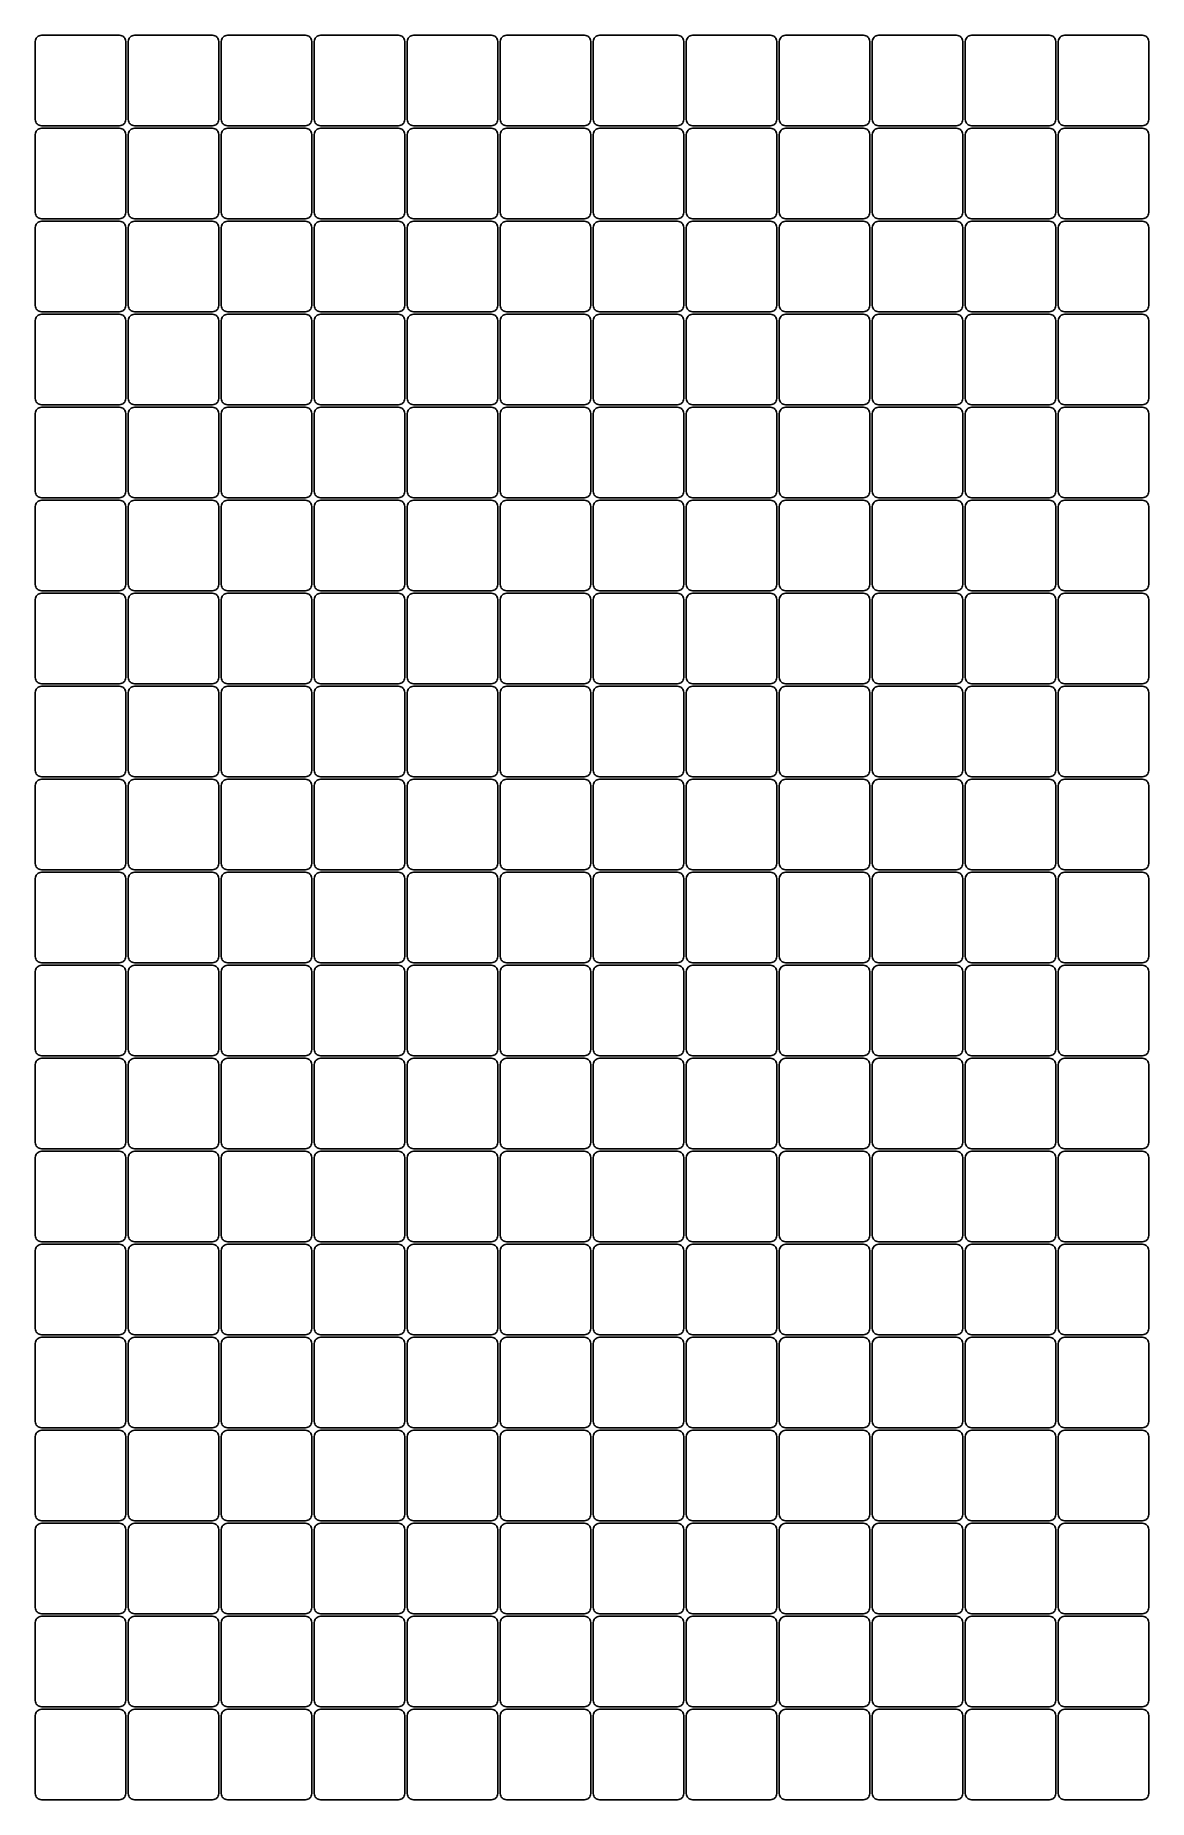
# Model space of a CAD drawing. Header units: inches. Extents: x 1.2 to 22.8, y -35.1 to -0.9.
import ezdxf

# ---------------------------------------------------------------- set-up
doc = ezdxf.new("R2010")
doc.units = ezdxf.units.IN

msp = doc.modelspace()

# ---------------------------------------------------------------- linework, layer by layer
for points in [[(2.859, -2.677, 0.414214), (2.977, -2.559), (2.977, -1.045, 0.414214), (2.859, -0.927), (1.345, -0.927, 0.414214), (1.227, -1.045), (1.227, -2.559, 0.414214), (1.345, -2.677)], [(4.659, -2.677, 0.414214), (4.777, -2.559), (4.777, -1.045, 0.414214), (4.659, -0.927), (3.145, -0.927, 0.414214), (3.027, -1.045), (3.027, -2.559, 0.414214), (3.145, -2.677)], [(6.459, -2.677, 0.414214), (6.577, -2.559), (6.577, -1.045, 0.414214), (6.459, -0.927), (4.945, -0.927, 0.414214), (4.827, -1.045), (4.827, -2.559, 0.414214), (4.945, -2.677)], [(8.259, -2.677, 0.414214), (8.377, -2.559), (8.377, -1.045, 0.414214), (8.259, -0.927), (6.745, -0.927, 0.414214), (6.627, -1.045), (6.627, -2.559, 0.414214), (6.745, -2.677)], [(10.059, -2.677, 0.414214), (10.177, -2.559), (10.177, -1.045, 0.414214), (10.059, -0.927), (8.545, -0.927, 0.414214), (8.427, -1.045), (8.427, -2.559, 0.414214), (8.545, -2.677)], [(11.859, -2.677, 0.414214), (11.977, -2.559), (11.977, -1.045, 0.414214), (11.859, -0.927), (10.345, -0.927, 0.414214), (10.227, -1.045), (10.227, -2.559, 0.414214), (10.345, -2.677)], [(13.659, -2.677, 0.414214), (13.777, -2.559), (13.777, -1.045, 0.414214), (13.659, -0.927), (12.145, -0.927, 0.414214), (12.027, -1.045), (12.027, -2.559, 0.414214), (12.145, -2.677)], [(15.459, -2.677, 0.414214), (15.577, -2.559), (15.577, -1.045, 0.414214), (15.459, -0.927), (13.945, -0.927, 0.414214), (13.827, -1.045), (13.827, -2.559, 0.414214), (13.945, -2.677)], [(17.259, -2.677, 0.414214), (17.377, -2.559), (17.377, -1.045, 0.414214), (17.259, -0.927), (15.745, -0.927, 0.414214), (15.627, -1.045), (15.627, -2.559, 0.414214), (15.745, -2.677)], [(19.059, -2.677, 0.414214), (19.177, -2.559), (19.177, -1.045, 0.414214), (19.059, -0.927), (17.545, -0.927, 0.414214), (17.427, -1.045), (17.427, -2.559, 0.414214), (17.545, -2.677)], [(20.859, -2.677, 0.414214), (20.977, -2.559), (20.977, -1.045, 0.414214), (20.859, -0.927), (19.345, -0.927, 0.414214), (19.227, -1.045), (19.227, -2.559, 0.414214), (19.345, -2.677)], [(22.659, -2.677, 0.414214), (22.777, -2.559), (22.777, -1.045, 0.414214), (22.659, -0.927), (21.145, -0.927, 0.414214), (21.027, -1.045), (21.027, -2.559, 0.414214), (21.145, -2.677)], [(2.859, -4.477, 0.414214), (2.977, -4.359), (2.977, -2.845, 0.414214), (2.859, -2.727), (1.345, -2.727, 0.414214), (1.227, -2.845), (1.227, -4.359, 0.414214), (1.345, -4.477)], [(4.659, -4.477, 0.414214), (4.777, -4.359), (4.777, -2.845, 0.414214), (4.659, -2.727), (3.145, -2.727, 0.414214), (3.027, -2.845), (3.027, -4.359, 0.414214), (3.145, -4.477)], [(6.459, -4.477, 0.414214), (6.577, -4.359), (6.577, -2.845, 0.414214), (6.459, -2.727), (4.945, -2.727, 0.414214), (4.827, -2.845), (4.827, -4.359, 0.414214), (4.945, -4.477)], [(8.259, -4.477, 0.414214), (8.377, -4.359), (8.377, -2.845, 0.414214), (8.259, -2.727), (6.745, -2.727, 0.414214), (6.627, -2.845), (6.627, -4.359, 0.414214), (6.745, -4.477)], [(10.059, -4.477, 0.414214), (10.177, -4.359), (10.177, -2.845, 0.414214), (10.059, -2.727), (8.545, -2.727, 0.414214), (8.427, -2.845), (8.427, -4.359, 0.414214), (8.545, -4.477)], [(11.859, -4.477, 0.414214), (11.977, -4.359), (11.977, -2.845, 0.414214), (11.859, -2.727), (10.345, -2.727, 0.414214), (10.227, -2.845), (10.227, -4.359, 0.414214), (10.345, -4.477)], [(13.659, -4.477, 0.414214), (13.777, -4.359), (13.777, -2.845, 0.414214), (13.659, -2.727), (12.145, -2.727, 0.414214), (12.027, -2.845), (12.027, -4.359, 0.414214), (12.145, -4.477)], [(15.459, -4.477, 0.414214), (15.577, -4.359), (15.577, -2.845, 0.414214), (15.459, -2.727), (13.945, -2.727, 0.414214), (13.827, -2.845), (13.827, -4.359, 0.414214), (13.945, -4.477)], [(17.259, -4.477, 0.414214), (17.377, -4.359), (17.377, -2.845, 0.414214), (17.259, -2.727), (15.745, -2.727, 0.414214), (15.627, -2.845), (15.627, -4.359, 0.414214), (15.745, -4.477)], [(19.059, -4.477, 0.414214), (19.177, -4.359), (19.177, -2.845, 0.414214), (19.059, -2.727), (17.545, -2.727, 0.414214), (17.427, -2.845), (17.427, -4.359, 0.414214), (17.545, -4.477)], [(20.859, -4.477, 0.414214), (20.977, -4.359), (20.977, -2.845, 0.414214), (20.859, -2.727), (19.345, -2.727, 0.414214), (19.227, -2.845), (19.227, -4.359, 0.414214), (19.345, -4.477)], [(22.659, -4.477, 0.414214), (22.777, -4.359), (22.777, -2.845, 0.414214), (22.659, -2.727), (21.145, -2.727, 0.414214), (21.027, -2.845), (21.027, -4.359, 0.414214), (21.145, -4.477)], [(2.859, -6.277, 0.414214), (2.977, -6.159), (2.977, -4.645, 0.414214), (2.859, -4.527), (1.345, -4.527, 0.414214), (1.227, -4.645), (1.227, -6.159, 0.414214), (1.345, -6.277)], [(4.659, -6.277, 0.414214), (4.777, -6.159), (4.777, -4.645, 0.414214), (4.659, -4.527), (3.145, -4.527, 0.414214), (3.027, -4.645), (3.027, -6.159, 0.414214), (3.145, -6.277)], [(6.459, -6.277, 0.414214), (6.577, -6.159), (6.577, -4.645, 0.414214), (6.459, -4.527), (4.945, -4.527, 0.414214), (4.827, -4.645), (4.827, -6.159, 0.414214), (4.945, -6.277)], [(8.259, -6.277, 0.414214), (8.377, -6.159), (8.377, -4.645, 0.414214), (8.259, -4.527), (6.745, -4.527, 0.414214), (6.627, -4.645), (6.627, -6.159, 0.414214), (6.745, -6.277)], [(10.059, -6.277, 0.414214), (10.177, -6.159), (10.177, -4.645, 0.414214), (10.059, -4.527), (8.545, -4.527, 0.414214), (8.427, -4.645), (8.427, -6.159, 0.414214), (8.545, -6.277)], [(11.859, -6.277, 0.414214), (11.977, -6.159), (11.977, -4.645, 0.414214), (11.859, -4.527), (10.345, -4.527, 0.414214), (10.227, -4.645), (10.227, -6.159, 0.414214), (10.345, -6.277)], [(13.659, -6.277, 0.414214), (13.777, -6.159), (13.777, -4.645, 0.414214), (13.659, -4.527), (12.145, -4.527, 0.414214), (12.027, -4.645), (12.027, -6.159, 0.414214), (12.145, -6.277)], [(15.459, -6.277, 0.414214), (15.577, -6.159), (15.577, -4.645, 0.414214), (15.459, -4.527), (13.945, -4.527, 0.414214), (13.827, -4.645), (13.827, -6.159, 0.414214), (13.945, -6.277)], [(17.259, -6.277, 0.414214), (17.377, -6.159), (17.377, -4.645, 0.414214), (17.259, -4.527), (15.745, -4.527, 0.414214), (15.627, -4.645), (15.627, -6.159, 0.414214), (15.745, -6.277)], [(19.059, -6.277, 0.414214), (19.177, -6.159), (19.177, -4.645, 0.414214), (19.059, -4.527), (17.545, -4.527, 0.414214), (17.427, -4.645), (17.427, -6.159, 0.414214), (17.545, -6.277)], [(20.859, -6.277, 0.414214), (20.977, -6.159), (20.977, -4.645, 0.414214), (20.859, -4.527), (19.345, -4.527, 0.414214), (19.227, -4.645), (19.227, -6.159, 0.414214), (19.345, -6.277)], [(22.659, -6.277, 0.414214), (22.777, -6.159), (22.777, -4.645, 0.414214), (22.659, -4.527), (21.145, -4.527, 0.414214), (21.027, -4.645), (21.027, -6.159, 0.414214), (21.145, -6.277)], [(2.859, -8.077, 0.414214), (2.977, -7.959), (2.977, -6.445, 0.414214), (2.859, -6.327), (1.345, -6.327, 0.414214), (1.227, -6.445), (1.227, -7.959, 0.414214), (1.345, -8.077)], [(4.659, -8.077, 0.414214), (4.777, -7.959), (4.777, -6.445, 0.414214), (4.659, -6.327), (3.145, -6.327, 0.414214), (3.027, -6.445), (3.027, -7.959, 0.414214), (3.145, -8.077)], [(6.459, -8.077, 0.414214), (6.577, -7.959), (6.577, -6.445, 0.414214), (6.459, -6.327), (4.945, -6.327, 0.414214), (4.827, -6.445), (4.827, -7.959, 0.414214), (4.945, -8.077)], [(8.259, -8.077, 0.414214), (8.377, -7.959), (8.377, -6.445, 0.414214), (8.259, -6.327), (6.745, -6.327, 0.414214), (6.627, -6.445), (6.627, -7.959, 0.414214), (6.745, -8.077)], [(10.059, -8.077, 0.414214), (10.177, -7.959), (10.177, -6.445, 0.414214), (10.059, -6.327), (8.545, -6.327, 0.414214), (8.427, -6.445), (8.427, -7.959, 0.414214), (8.545, -8.077)], [(11.859, -8.077, 0.414214), (11.977, -7.959), (11.977, -6.445, 0.414214), (11.859, -6.327), (10.345, -6.327, 0.414214), (10.227, -6.445), (10.227, -7.959, 0.414214), (10.345, -8.077)], [(13.659, -8.077, 0.414214), (13.777, -7.959), (13.777, -6.445, 0.414214), (13.659, -6.327), (12.145, -6.327, 0.414214), (12.027, -6.445), (12.027, -7.959, 0.414214), (12.145, -8.077)], [(15.459, -8.077, 0.414214), (15.577, -7.959), (15.577, -6.445, 0.414214), (15.459, -6.327), (13.945, -6.327, 0.414214), (13.827, -6.445), (13.827, -7.959, 0.414214), (13.945, -8.077)], [(17.259, -8.077, 0.414214), (17.377, -7.959), (17.377, -6.445, 0.414214), (17.259, -6.327), (15.745, -6.327, 0.414214), (15.627, -6.445), (15.627, -7.959, 0.414214), (15.745, -8.077)], [(19.059, -8.077, 0.414214), (19.177, -7.959), (19.177, -6.445, 0.414214), (19.059, -6.327), (17.545, -6.327, 0.414214), (17.427, -6.445), (17.427, -7.959, 0.414214), (17.545, -8.077)], [(20.859, -8.077, 0.414214), (20.977, -7.959), (20.977, -6.445, 0.414214), (20.859, -6.327), (19.345, -6.327, 0.414214), (19.227, -6.445), (19.227, -7.959, 0.414214), (19.345, -8.077)], [(22.659, -8.077, 0.414214), (22.777, -7.959), (22.777, -6.445, 0.414214), (22.659, -6.327), (21.145, -6.327, 0.414214), (21.027, -6.445), (21.027, -7.959, 0.414214), (21.145, -8.077)], [(2.859, -9.877, 0.414214), (2.977, -9.759), (2.977, -8.245, 0.414214), (2.859, -8.127), (1.345, -8.127, 0.414214), (1.227, -8.245), (1.227, -9.759, 0.414214), (1.345, -9.877)], [(4.659, -9.877, 0.414214), (4.777, -9.759), (4.777, -8.245, 0.414214), (4.659, -8.127), (3.145, -8.127, 0.414214), (3.027, -8.245), (3.027, -9.759, 0.414214), (3.145, -9.877)], [(6.459, -9.877, 0.414214), (6.577, -9.759), (6.577, -8.245, 0.414214), (6.459, -8.127), (4.945, -8.127, 0.414214), (4.827, -8.245), (4.827, -9.759, 0.414214), (4.945, -9.877)], [(8.259, -9.877, 0.414214), (8.377, -9.759), (8.377, -8.245, 0.414214), (8.259, -8.127), (6.745, -8.127, 0.414214), (6.627, -8.245), (6.627, -9.759, 0.414214), (6.745, -9.877)], [(10.059, -9.877, 0.414214), (10.177, -9.759), (10.177, -8.245, 0.414214), (10.059, -8.127), (8.545, -8.127, 0.414214), (8.427, -8.245), (8.427, -9.759, 0.414214), (8.545, -9.877)], [(11.859, -9.877, 0.414214), (11.977, -9.759), (11.977, -8.245, 0.414214), (11.859, -8.127), (10.345, -8.127, 0.414214), (10.227, -8.245), (10.227, -9.759, 0.414214), (10.345, -9.877)], [(13.659, -9.877, 0.414214), (13.777, -9.759), (13.777, -8.245, 0.414214), (13.659, -8.127), (12.145, -8.127, 0.414214), (12.027, -8.245), (12.027, -9.759, 0.414214), (12.145, -9.877)], [(15.459, -9.877, 0.414214), (15.577, -9.759), (15.577, -8.245, 0.414214), (15.459, -8.127), (13.945, -8.127, 0.414214), (13.827, -8.245), (13.827, -9.759, 0.414214), (13.945, -9.877)], [(17.259, -9.877, 0.414214), (17.377, -9.759), (17.377, -8.245, 0.414214), (17.259, -8.127), (15.745, -8.127, 0.414214), (15.627, -8.245), (15.627, -9.759, 0.414214), (15.745, -9.877)], [(19.059, -9.877, 0.414214), (19.177, -9.759), (19.177, -8.245, 0.414214), (19.059, -8.127), (17.545, -8.127, 0.414214), (17.427, -8.245), (17.427, -9.759, 0.414214), (17.545, -9.877)], [(20.859, -9.877, 0.414214), (20.977, -9.759), (20.977, -8.245, 0.414214), (20.859, -8.127), (19.345, -8.127, 0.414214), (19.227, -8.245), (19.227, -9.759, 0.414214), (19.345, -9.877)], [(22.659, -9.877, 0.414214), (22.777, -9.759), (22.777, -8.245, 0.414214), (22.659, -8.127), (21.145, -8.127, 0.414214), (21.027, -8.245), (21.027, -9.759, 0.414214), (21.145, -9.877)], [(2.859, -11.677, 0.414214), (2.977, -11.559), (2.977, -10.045, 0.414214), (2.859, -9.927), (1.345, -9.927, 0.414214), (1.227, -10.045), (1.227, -11.559, 0.414214), (1.345, -11.677)], [(4.659, -11.677, 0.414214), (4.777, -11.559), (4.777, -10.045, 0.414214), (4.659, -9.927), (3.145, -9.927, 0.414214), (3.027, -10.045), (3.027, -11.559, 0.414214), (3.145, -11.677)], [(6.459, -11.677, 0.414214), (6.577, -11.559), (6.577, -10.045, 0.414214), (6.459, -9.927), (4.945, -9.927, 0.414214), (4.827, -10.045), (4.827, -11.559, 0.414214), (4.945, -11.677)], [(8.259, -11.677, 0.414214), (8.377, -11.559), (8.377, -10.045, 0.414214), (8.259, -9.927), (6.745, -9.927, 0.414214), (6.627, -10.045), (6.627, -11.559, 0.414214), (6.745, -11.677)], [(10.059, -11.677, 0.414214), (10.177, -11.559), (10.177, -10.045, 0.414214), (10.059, -9.927), (8.545, -9.927, 0.414214), (8.427, -10.045), (8.427, -11.559, 0.414214), (8.545, -11.677)], [(11.859, -11.677, 0.414214), (11.977, -11.559), (11.977, -10.045, 0.414214), (11.859, -9.927), (10.345, -9.927, 0.414214), (10.227, -10.045), (10.227, -11.559, 0.414214), (10.345, -11.677)], [(13.659, -11.677, 0.414214), (13.777, -11.559), (13.777, -10.045, 0.414214), (13.659, -9.927), (12.145, -9.927, 0.414214), (12.027, -10.045), (12.027, -11.559, 0.414214), (12.145, -11.677)], [(15.459, -11.677, 0.414214), (15.577, -11.559), (15.577, -10.045, 0.414214), (15.459, -9.927), (13.945, -9.927, 0.414214), (13.827, -10.045), (13.827, -11.559, 0.414214), (13.945, -11.677)], [(17.259, -11.677, 0.414214), (17.377, -11.559), (17.377, -10.045, 0.414214), (17.259, -9.927), (15.745, -9.927, 0.414214), (15.627, -10.045), (15.627, -11.559, 0.414214), (15.745, -11.677)], [(19.059, -11.677, 0.414214), (19.177, -11.559), (19.177, -10.045, 0.414214), (19.059, -9.927), (17.545, -9.927, 0.414214), (17.427, -10.045), (17.427, -11.559, 0.414214), (17.545, -11.677)], [(20.859, -11.677, 0.414214), (20.977, -11.559), (20.977, -10.045, 0.414214), (20.859, -9.927), (19.345, -9.927, 0.414214), (19.227, -10.045), (19.227, -11.559, 0.414214), (19.345, -11.677)], [(22.659, -11.677, 0.414214), (22.777, -11.559), (22.777, -10.045, 0.414214), (22.659, -9.927), (21.145, -9.927, 0.414214), (21.027, -10.045), (21.027, -11.559, 0.414214), (21.145, -11.677)], [(2.859, -13.477, 0.414214), (2.977, -13.359), (2.977, -11.845, 0.414214), (2.859, -11.727), (1.345, -11.727, 0.414214), (1.227, -11.845), (1.227, -13.359, 0.414214), (1.345, -13.477)], [(4.659, -13.477, 0.414214), (4.777, -13.359), (4.777, -11.845, 0.414214), (4.659, -11.727), (3.145, -11.727, 0.414214), (3.027, -11.845), (3.027, -13.359, 0.414214), (3.145, -13.477)], [(6.459, -13.477, 0.414214), (6.577, -13.359), (6.577, -11.845, 0.414214), (6.459, -11.727), (4.945, -11.727, 0.414214), (4.827, -11.845), (4.827, -13.359, 0.414214), (4.945, -13.477)], [(8.259, -13.477, 0.414214), (8.377, -13.359), (8.377, -11.845, 0.414214), (8.259, -11.727), (6.745, -11.727, 0.414214), (6.627, -11.845), (6.627, -13.359, 0.414214), (6.745, -13.477)], [(10.059, -13.477, 0.414214), (10.177, -13.359), (10.177, -11.845, 0.414214), (10.059, -11.727), (8.545, -11.727, 0.414214), (8.427, -11.845), (8.427, -13.359, 0.414214), (8.545, -13.477)], [(11.859, -13.477, 0.414214), (11.977, -13.359), (11.977, -11.845, 0.414214), (11.859, -11.727), (10.345, -11.727, 0.414214), (10.227, -11.845), (10.227, -13.359, 0.414214), (10.345, -13.477)], [(13.659, -13.477, 0.414214), (13.777, -13.359), (13.777, -11.845, 0.414214), (13.659, -11.727), (12.145, -11.727, 0.414214), (12.027, -11.845), (12.027, -13.359, 0.414214), (12.145, -13.477)], [(15.459, -13.477, 0.414214), (15.577, -13.359), (15.577, -11.845, 0.414214), (15.459, -11.727), (13.945, -11.727, 0.414214), (13.827, -11.845), (13.827, -13.359, 0.414214), (13.945, -13.477)], [(17.259, -13.477, 0.414214), (17.377, -13.359), (17.377, -11.845, 0.414214), (17.259, -11.727), (15.745, -11.727, 0.414214), (15.627, -11.845), (15.627, -13.359, 0.414214), (15.745, -13.477)], [(19.059, -13.477, 0.414214), (19.177, -13.359), (19.177, -11.845, 0.414214), (19.059, -11.727), (17.545, -11.727, 0.414214), (17.427, -11.845), (17.427, -13.359, 0.414214), (17.545, -13.477)], [(20.859, -13.477, 0.414214), (20.977, -13.359), (20.977, -11.845, 0.414214), (20.859, -11.727), (19.345, -11.727, 0.414214), (19.227, -11.845), (19.227, -13.359, 0.414214), (19.345, -13.477)], [(22.659, -13.477, 0.414214), (22.777, -13.359), (22.777, -11.845, 0.414214), (22.659, -11.727), (21.145, -11.727, 0.414214), (21.027, -11.845), (21.027, -13.359, 0.414214), (21.145, -13.477)], [(2.859, -15.277, 0.414214), (2.977, -15.159), (2.977, -13.645, 0.414214), (2.859, -13.527), (1.345, -13.527, 0.414214), (1.227, -13.645), (1.227, -15.159, 0.414214), (1.345, -15.277)], [(4.659, -15.277, 0.414214), (4.777, -15.159), (4.777, -13.645, 0.414214), (4.659, -13.527), (3.145, -13.527, 0.414214), (3.027, -13.645), (3.027, -15.159, 0.414214), (3.145, -15.277)], [(6.459, -15.277, 0.414214), (6.577, -15.159), (6.577, -13.645, 0.414214), (6.459, -13.527), (4.945, -13.527, 0.414214), (4.827, -13.645), (4.827, -15.159, 0.414214), (4.945, -15.277)], [(8.259, -15.277, 0.414214), (8.377, -15.159), (8.377, -13.645, 0.414214), (8.259, -13.527), (6.745, -13.527, 0.414214), (6.627, -13.645), (6.627, -15.159, 0.414214), (6.745, -15.277)], [(10.059, -15.277, 0.414214), (10.177, -15.159), (10.177, -13.645, 0.414214), (10.059, -13.527), (8.545, -13.527, 0.414214), (8.427, -13.645), (8.427, -15.159, 0.414214), (8.545, -15.277)], [(11.859, -15.277, 0.414214), (11.977, -15.159), (11.977, -13.645, 0.414214), (11.859, -13.527), (10.345, -13.527, 0.414214), (10.227, -13.645), (10.227, -15.159, 0.414214), (10.345, -15.277)], [(13.659, -15.277, 0.414214), (13.777, -15.159), (13.777, -13.645, 0.414214), (13.659, -13.527), (12.145, -13.527, 0.414214), (12.027, -13.645), (12.027, -15.159, 0.414214), (12.145, -15.277)], [(15.459, -15.277, 0.414214), (15.577, -15.159), (15.577, -13.645, 0.414214), (15.459, -13.527), (13.945, -13.527, 0.414214), (13.827, -13.645), (13.827, -15.159, 0.414214), (13.945, -15.277)], [(17.259, -15.277, 0.414214), (17.377, -15.159), (17.377, -13.645, 0.414214), (17.259, -13.527), (15.745, -13.527, 0.414214), (15.627, -13.645), (15.627, -15.159, 0.414214), (15.745, -15.277)], [(19.059, -15.277, 0.414214), (19.177, -15.159), (19.177, -13.645, 0.414214), (19.059, -13.527), (17.545, -13.527, 0.414214), (17.427, -13.645), (17.427, -15.159, 0.414214), (17.545, -15.277)], [(20.859, -15.277, 0.414214), (20.977, -15.159), (20.977, -13.645, 0.414214), (20.859, -13.527), (19.345, -13.527, 0.414214), (19.227, -13.645), (19.227, -15.159, 0.414214), (19.345, -15.277)], [(22.659, -15.277, 0.414214), (22.777, -15.159), (22.777, -13.645, 0.414214), (22.659, -13.527), (21.145, -13.527, 0.414214), (21.027, -13.645), (21.027, -15.159, 0.414214), (21.145, -15.277)], [(2.859, -17.077, 0.414214), (2.977, -16.959), (2.977, -15.445, 0.414214), (2.859, -15.327), (1.345, -15.327, 0.414214), (1.227, -15.445), (1.227, -16.959, 0.414214), (1.345, -17.077)], [(4.659, -17.077, 0.414214), (4.777, -16.959), (4.777, -15.445, 0.414214), (4.659, -15.327), (3.145, -15.327, 0.414214), (3.027, -15.445), (3.027, -16.959, 0.414214), (3.145, -17.077)], [(6.459, -17.077, 0.414214), (6.577, -16.959), (6.577, -15.445, 0.414214), (6.459, -15.327), (4.945, -15.327, 0.414214), (4.827, -15.445), (4.827, -16.959, 0.414214), (4.945, -17.077)], [(8.259, -17.077, 0.414214), (8.377, -16.959), (8.377, -15.445, 0.414214), (8.259, -15.327), (6.745, -15.327, 0.414214), (6.627, -15.445), (6.627, -16.959, 0.414214), (6.745, -17.077)], [(10.059, -17.077, 0.414214), (10.177, -16.959), (10.177, -15.445, 0.414214), (10.059, -15.327), (8.545, -15.327, 0.414214), (8.427, -15.445), (8.427, -16.959, 0.414214), (8.545, -17.077)], [(11.859, -17.077, 0.414214), (11.977, -16.959), (11.977, -15.445, 0.414214), (11.859, -15.327), (10.345, -15.327, 0.414214), (10.227, -15.445), (10.227, -16.959, 0.414214), (10.345, -17.077)], [(13.659, -17.077, 0.414214), (13.777, -16.959), (13.777, -15.445, 0.414214), (13.659, -15.327), (12.145, -15.327, 0.414214), (12.027, -15.445), (12.027, -16.959, 0.414214), (12.145, -17.077)], [(15.459, -17.077, 0.414214), (15.577, -16.959), (15.577, -15.445, 0.414214), (15.459, -15.327), (13.945, -15.327, 0.414214), (13.827, -15.445), (13.827, -16.959, 0.414214), (13.945, -17.077)], [(17.259, -17.077, 0.414214), (17.377, -16.959), (17.377, -15.445, 0.414214), (17.259, -15.327), (15.745, -15.327, 0.414214), (15.627, -15.445), (15.627, -16.959, 0.414214), (15.745, -17.077)], [(19.059, -17.077, 0.414214), (19.177, -16.959), (19.177, -15.445, 0.414214), (19.059, -15.327), (17.545, -15.327, 0.414214), (17.427, -15.445), (17.427, -16.959, 0.414214), (17.545, -17.077)], [(20.859, -17.077, 0.414214), (20.977, -16.959), (20.977, -15.445, 0.414214), (20.859, -15.327), (19.345, -15.327, 0.414214), (19.227, -15.445), (19.227, -16.959, 0.414214), (19.345, -17.077)], [(22.659, -17.077, 0.414214), (22.777, -16.959), (22.777, -15.445, 0.414214), (22.659, -15.327), (21.145, -15.327, 0.414214), (21.027, -15.445), (21.027, -16.959, 0.414214), (21.145, -17.077)], [(2.859, -18.877, 0.414214), (2.977, -18.759), (2.977, -17.245, 0.414214), (2.859, -17.127), (1.345, -17.127, 0.414214), (1.227, -17.245), (1.227, -18.759, 0.414214), (1.345, -18.877)], [(4.659, -18.877, 0.414214), (4.777, -18.759), (4.777, -17.245, 0.414214), (4.659, -17.127), (3.145, -17.127, 0.414214), (3.027, -17.245), (3.027, -18.759, 0.414214), (3.145, -18.877)], [(6.459, -18.877, 0.414214), (6.577, -18.759), (6.577, -17.245, 0.414214), (6.459, -17.127), (4.945, -17.127, 0.414214), (4.827, -17.245), (4.827, -18.759, 0.414214), (4.945, -18.877)], [(8.259, -18.877, 0.414214), (8.377, -18.759), (8.377, -17.245, 0.414214), (8.259, -17.127), (6.745, -17.127, 0.414214), (6.627, -17.245), (6.627, -18.759, 0.414214), (6.745, -18.877)], [(10.059, -18.877, 0.414214), (10.177, -18.759), (10.177, -17.245, 0.414214), (10.059, -17.127), (8.545, -17.127, 0.414214), (8.427, -17.245), (8.427, -18.759, 0.414214), (8.545, -18.877)], [(11.859, -18.877, 0.414214), (11.977, -18.759), (11.977, -17.245, 0.414214), (11.859, -17.127), (10.345, -17.127, 0.414214), (10.227, -17.245), (10.227, -18.759, 0.414214), (10.345, -18.877)], [(13.659, -18.877, 0.414214), (13.777, -18.759), (13.777, -17.245, 0.414214), (13.659, -17.127), (12.145, -17.127, 0.414214), (12.027, -17.245), (12.027, -18.759, 0.414214), (12.145, -18.877)], [(15.459, -18.877, 0.414214), (15.577, -18.759), (15.577, -17.245, 0.414214), (15.459, -17.127), (13.945, -17.127, 0.414214), (13.827, -17.245), (13.827, -18.759, 0.414214), (13.945, -18.877)], [(17.259, -18.877, 0.414214), (17.377, -18.759), (17.377, -17.245, 0.414214), (17.259, -17.127), (15.745, -17.127, 0.414214), (15.627, -17.245), (15.627, -18.759, 0.414214), (15.745, -18.877)], [(19.059, -18.877, 0.414214), (19.177, -18.759), (19.177, -17.245, 0.414214), (19.059, -17.127), (17.545, -17.127, 0.414214), (17.427, -17.245), (17.427, -18.759, 0.414214), (17.545, -18.877)], [(20.859, -18.877, 0.414214), (20.977, -18.759), (20.977, -17.245, 0.414214), (20.859, -17.127), (19.345, -17.127, 0.414214), (19.227, -17.245), (19.227, -18.759, 0.414214), (19.345, -18.877)], [(22.659, -18.877, 0.414214), (22.777, -18.759), (22.777, -17.245, 0.414214), (22.659, -17.127), (21.145, -17.127, 0.414214), (21.027, -17.245), (21.027, -18.759, 0.414214), (21.145, -18.877)], [(2.859, -20.677, 0.414214), (2.977, -20.559), (2.977, -19.045, 0.414214), (2.859, -18.927), (1.345, -18.927, 0.414214), (1.227, -19.045), (1.227, -20.559, 0.414214), (1.345, -20.677)], [(4.659, -20.677, 0.414214), (4.777, -20.559), (4.777, -19.045, 0.414214), (4.659, -18.927), (3.145, -18.927, 0.414214), (3.027, -19.045), (3.027, -20.559, 0.414214), (3.145, -20.677)], [(6.459, -20.677, 0.414214), (6.577, -20.559), (6.577, -19.045, 0.414214), (6.459, -18.927), (4.945, -18.927, 0.414214), (4.827, -19.045), (4.827, -20.559, 0.414214), (4.945, -20.677)], [(8.259, -20.677, 0.414214), (8.377, -20.559), (8.377, -19.045, 0.414214), (8.259, -18.927), (6.745, -18.927, 0.414214), (6.627, -19.045), (6.627, -20.559, 0.414214), (6.745, -20.677)], [(10.059, -20.677, 0.414214), (10.177, -20.559), (10.177, -19.045, 0.414214), (10.059, -18.927), (8.545, -18.927, 0.414214), (8.427, -19.045), (8.427, -20.559, 0.414214), (8.545, -20.677)], [(11.859, -20.677, 0.414214), (11.977, -20.559), (11.977, -19.045, 0.414214), (11.859, -18.927), (10.345, -18.927, 0.414214), (10.227, -19.045), (10.227, -20.559, 0.414214), (10.345, -20.677)], [(13.659, -20.677, 0.414214), (13.777, -20.559), (13.777, -19.045, 0.414214), (13.659, -18.927), (12.145, -18.927, 0.414214), (12.027, -19.045), (12.027, -20.559, 0.414214), (12.145, -20.677)], [(15.459, -20.677, 0.414214), (15.577, -20.559), (15.577, -19.045, 0.414214), (15.459, -18.927), (13.945, -18.927, 0.414214), (13.827, -19.045), (13.827, -20.559, 0.414214), (13.945, -20.677)], [(17.259, -20.677, 0.414214), (17.377, -20.559), (17.377, -19.045, 0.414214), (17.259, -18.927), (15.745, -18.927, 0.414214), (15.627, -19.045), (15.627, -20.559, 0.414214), (15.745, -20.677)], [(19.059, -20.677, 0.414214), (19.177, -20.559), (19.177, -19.045, 0.414214), (19.059, -18.927), (17.545, -18.927, 0.414214), (17.427, -19.045), (17.427, -20.559, 0.414214), (17.545, -20.677)], [(20.859, -20.677, 0.414214), (20.977, -20.559), (20.977, -19.045, 0.414214), (20.859, -18.927), (19.345, -18.927, 0.414214), (19.227, -19.045), (19.227, -20.559, 0.414214), (19.345, -20.677)], [(22.659, -20.677, 0.414214), (22.777, -20.559), (22.777, -19.045, 0.414214), (22.659, -18.927), (21.145, -18.927, 0.414214), (21.027, -19.045), (21.027, -20.559, 0.414214), (21.145, -20.677)], [(2.859, -22.477, 0.414214), (2.977, -22.359), (2.977, -20.845, 0.414214), (2.859, -20.727), (1.345, -20.727, 0.414214), (1.227, -20.845), (1.227, -22.359, 0.414214), (1.345, -22.477)], [(4.659, -22.477, 0.414214), (4.777, -22.359), (4.777, -20.845, 0.414214), (4.659, -20.727), (3.145, -20.727, 0.414214), (3.027, -20.845), (3.027, -22.359, 0.414214), (3.145, -22.477)], [(6.459, -22.477, 0.414214), (6.577, -22.359), (6.577, -20.845, 0.414214), (6.459, -20.727), (4.945, -20.727, 0.414214), (4.827, -20.845), (4.827, -22.359, 0.414214), (4.945, -22.477)], [(8.259, -22.477, 0.414214), (8.377, -22.359), (8.377, -20.845, 0.414214), (8.259, -20.727), (6.745, -20.727, 0.414214), (6.627, -20.845), (6.627, -22.359, 0.414214), (6.745, -22.477)], [(10.059, -22.477, 0.414214), (10.177, -22.359), (10.177, -20.845, 0.414214), (10.059, -20.727), (8.545, -20.727, 0.414214), (8.427, -20.845), (8.427, -22.359, 0.414214), (8.545, -22.477)], [(11.859, -22.477, 0.414214), (11.977, -22.359), (11.977, -20.845, 0.414214), (11.859, -20.727), (10.345, -20.727, 0.414214), (10.227, -20.845), (10.227, -22.359, 0.414214), (10.345, -22.477)], [(13.659, -22.477, 0.414214), (13.777, -22.359), (13.777, -20.845, 0.414214), (13.659, -20.727), (12.145, -20.727, 0.414214), (12.027, -20.845), (12.027, -22.359, 0.414214), (12.145, -22.477)], [(15.459, -22.477, 0.414214), (15.577, -22.359), (15.577, -20.845, 0.414214), (15.459, -20.727), (13.945, -20.727, 0.414214), (13.827, -20.845), (13.827, -22.359, 0.414214), (13.945, -22.477)], [(17.259, -22.477, 0.414214), (17.377, -22.359), (17.377, -20.845, 0.414214), (17.259, -20.727), (15.745, -20.727, 0.414214), (15.627, -20.845), (15.627, -22.359, 0.414214), (15.745, -22.477)], [(19.059, -22.477, 0.414214), (19.177, -22.359), (19.177, -20.845, 0.414214), (19.059, -20.727), (17.545, -20.727, 0.414214), (17.427, -20.845), (17.427, -22.359, 0.414214), (17.545, -22.477)], [(20.859, -22.477, 0.414214), (20.977, -22.359), (20.977, -20.845, 0.414214), (20.859, -20.727), (19.345, -20.727, 0.414214), (19.227, -20.845), (19.227, -22.359, 0.414214), (19.345, -22.477)], [(22.659, -22.477, 0.414214), (22.777, -22.359), (22.777, -20.845, 0.414214), (22.659, -20.727), (21.145, -20.727, 0.414214), (21.027, -20.845), (21.027, -22.359, 0.414214), (21.145, -22.477)], [(2.859, -24.277, 0.414214), (2.977, -24.159), (2.977, -22.645, 0.414214), (2.859, -22.527), (1.345, -22.527, 0.414214), (1.227, -22.645), (1.227, -24.159, 0.414214), (1.345, -24.277)], [(4.659, -24.277, 0.414214), (4.777, -24.159), (4.777, -22.645, 0.414214), (4.659, -22.527), (3.145, -22.527, 0.414214), (3.027, -22.645), (3.027, -24.159, 0.414214), (3.145, -24.277)], [(6.459, -24.277, 0.414214), (6.577, -24.159), (6.577, -22.645, 0.414214), (6.459, -22.527), (4.945, -22.527, 0.414214), (4.827, -22.645), (4.827, -24.159, 0.414214), (4.945, -24.277)], [(8.259, -24.277, 0.414214), (8.377, -24.159), (8.377, -22.645, 0.414214), (8.259, -22.527), (6.745, -22.527, 0.414214), (6.627, -22.645), (6.627, -24.159, 0.414214), (6.745, -24.277)], [(10.059, -24.277, 0.414214), (10.177, -24.159), (10.177, -22.645, 0.414214), (10.059, -22.527), (8.545, -22.527, 0.414214), (8.427, -22.645), (8.427, -24.159, 0.414214), (8.545, -24.277)], [(11.859, -24.277, 0.414214), (11.977, -24.159), (11.977, -22.645, 0.414214), (11.859, -22.527), (10.345, -22.527, 0.414214), (10.227, -22.645), (10.227, -24.159, 0.414214), (10.345, -24.277)], [(13.659, -24.277, 0.414214), (13.777, -24.159), (13.777, -22.645, 0.414214), (13.659, -22.527), (12.145, -22.527, 0.414214), (12.027, -22.645), (12.027, -24.159, 0.414214), (12.145, -24.277)], [(15.459, -24.277, 0.414214), (15.577, -24.159), (15.577, -22.645, 0.414214), (15.459, -22.527), (13.945, -22.527, 0.414214), (13.827, -22.645), (13.827, -24.159, 0.414214), (13.945, -24.277)], [(17.259, -24.277, 0.414214), (17.377, -24.159), (17.377, -22.645, 0.414214), (17.259, -22.527), (15.745, -22.527, 0.414214), (15.627, -22.645), (15.627, -24.159, 0.414214), (15.745, -24.277)], [(19.059, -24.277, 0.414214), (19.177, -24.159), (19.177, -22.645, 0.414214), (19.059, -22.527), (17.545, -22.527, 0.414214), (17.427, -22.645), (17.427, -24.159, 0.414214), (17.545, -24.277)], [(20.859, -24.277, 0.414214), (20.977, -24.159), (20.977, -22.645, 0.414214), (20.859, -22.527), (19.345, -22.527, 0.414214), (19.227, -22.645), (19.227, -24.159, 0.414214), (19.345, -24.277)], [(22.659, -24.277, 0.414214), (22.777, -24.159), (22.777, -22.645, 0.414214), (22.659, -22.527), (21.145, -22.527, 0.414214), (21.027, -22.645), (21.027, -24.159, 0.414214), (21.145, -24.277)], [(2.859, -26.077, 0.414214), (2.977, -25.959), (2.977, -24.445, 0.414214), (2.859, -24.327), (1.345, -24.327, 0.414214), (1.227, -24.445), (1.227, -25.959, 0.414214), (1.345, -26.077)], [(4.659, -26.077, 0.414214), (4.777, -25.959), (4.777, -24.445, 0.414214), (4.659, -24.327), (3.145, -24.327, 0.414214), (3.027, -24.445), (3.027, -25.959, 0.414214), (3.145, -26.077)], [(6.459, -26.077, 0.414214), (6.577, -25.959), (6.577, -24.445, 0.414214), (6.459, -24.327), (4.945, -24.327, 0.414214), (4.827, -24.445), (4.827, -25.959, 0.414214), (4.945, -26.077)], [(8.259, -26.077, 0.414214), (8.377, -25.959), (8.377, -24.445, 0.414214), (8.259, -24.327), (6.745, -24.327, 0.414214), (6.627, -24.445), (6.627, -25.959, 0.414214), (6.745, -26.077)], [(10.059, -26.077, 0.414214), (10.177, -25.959), (10.177, -24.445, 0.414214), (10.059, -24.327), (8.545, -24.327, 0.414214), (8.427, -24.445), (8.427, -25.959, 0.414214), (8.545, -26.077)], [(11.859, -26.077, 0.414214), (11.977, -25.959), (11.977, -24.445, 0.414214), (11.859, -24.327), (10.345, -24.327, 0.414214), (10.227, -24.445), (10.227, -25.959, 0.414214), (10.345, -26.077)], [(13.659, -26.077, 0.414214), (13.777, -25.959), (13.777, -24.445, 0.414214), (13.659, -24.327), (12.145, -24.327, 0.414214), (12.027, -24.445), (12.027, -25.959, 0.414214), (12.145, -26.077)], [(15.459, -26.077, 0.414214), (15.577, -25.959), (15.577, -24.445, 0.414214), (15.459, -24.327), (13.945, -24.327, 0.414214), (13.827, -24.445), (13.827, -25.959, 0.414214), (13.945, -26.077)], [(17.259, -26.077, 0.414214), (17.377, -25.959), (17.377, -24.445, 0.414214), (17.259, -24.327), (15.745, -24.327, 0.414214), (15.627, -24.445), (15.627, -25.959, 0.414214), (15.745, -26.077)], [(19.059, -26.077, 0.414214), (19.177, -25.959), (19.177, -24.445, 0.414214), (19.059, -24.327), (17.545, -24.327, 0.414214), (17.427, -24.445), (17.427, -25.959, 0.414214), (17.545, -26.077)], [(20.859, -26.077, 0.414214), (20.977, -25.959), (20.977, -24.445, 0.414214), (20.859, -24.327), (19.345, -24.327, 0.414214), (19.227, -24.445), (19.227, -25.959, 0.414214), (19.345, -26.077)], [(22.659, -26.077, 0.414214), (22.777, -25.959), (22.777, -24.445, 0.414214), (22.659, -24.327), (21.145, -24.327, 0.414214), (21.027, -24.445), (21.027, -25.959, 0.414214), (21.145, -26.077)], [(2.859, -27.877, 0.414214), (2.977, -27.759), (2.977, -26.245, 0.414214), (2.859, -26.127), (1.345, -26.127, 0.414214), (1.227, -26.245), (1.227, -27.759, 0.414214), (1.345, -27.877)], [(4.659, -27.877, 0.414214), (4.777, -27.759), (4.777, -26.245, 0.414214), (4.659, -26.127), (3.145, -26.127, 0.414214), (3.027, -26.245), (3.027, -27.759, 0.414214), (3.145, -27.877)], [(6.459, -27.877, 0.414214), (6.577, -27.759), (6.577, -26.245, 0.414214), (6.459, -26.127), (4.945, -26.127, 0.414214), (4.827, -26.245), (4.827, -27.759, 0.414214), (4.945, -27.877)], [(8.259, -27.877, 0.414214), (8.377, -27.759), (8.377, -26.245, 0.414214), (8.259, -26.127), (6.745, -26.127, 0.414214), (6.627, -26.245), (6.627, -27.759, 0.414214), (6.745, -27.877)], [(10.059, -27.877, 0.414214), (10.177, -27.759), (10.177, -26.245, 0.414214), (10.059, -26.127), (8.545, -26.127, 0.414214), (8.427, -26.245), (8.427, -27.759, 0.414214), (8.545, -27.877)], [(11.859, -27.877, 0.414214), (11.977, -27.759), (11.977, -26.245, 0.414214), (11.859, -26.127), (10.345, -26.127, 0.414214), (10.227, -26.245), (10.227, -27.759, 0.414214), (10.345, -27.877)], [(13.659, -27.877, 0.414214), (13.777, -27.759), (13.777, -26.245, 0.414214), (13.659, -26.127), (12.145, -26.127, 0.414214), (12.027, -26.245), (12.027, -27.759, 0.414214), (12.145, -27.877)], [(15.459, -27.877, 0.414214), (15.577, -27.759), (15.577, -26.245, 0.414214), (15.459, -26.127), (13.945, -26.127, 0.414214), (13.827, -26.245), (13.827, -27.759, 0.414214), (13.945, -27.877)], [(17.259, -27.877, 0.414214), (17.377, -27.759), (17.377, -26.245, 0.414214), (17.259, -26.127), (15.745, -26.127, 0.414214), (15.627, -26.245), (15.627, -27.759, 0.414214), (15.745, -27.877)], [(19.059, -27.877, 0.414214), (19.177, -27.759), (19.177, -26.245, 0.414214), (19.059, -26.127), (17.545, -26.127, 0.414214), (17.427, -26.245), (17.427, -27.759, 0.414214), (17.545, -27.877)], [(20.859, -27.877, 0.414214), (20.977, -27.759), (20.977, -26.245, 0.414214), (20.859, -26.127), (19.345, -26.127, 0.414214), (19.227, -26.245), (19.227, -27.759, 0.414214), (19.345, -27.877)], [(22.659, -27.877, 0.414214), (22.777, -27.759), (22.777, -26.245, 0.414214), (22.659, -26.127), (21.145, -26.127, 0.414214), (21.027, -26.245), (21.027, -27.759, 0.414214), (21.145, -27.877)], [(2.859, -29.677, 0.414214), (2.977, -29.559), (2.977, -28.045, 0.414214), (2.859, -27.927), (1.345, -27.927, 0.414214), (1.227, -28.045), (1.227, -29.559, 0.414214), (1.345, -29.677)], [(4.659, -29.677, 0.414214), (4.777, -29.559), (4.777, -28.045, 0.414214), (4.659, -27.927), (3.145, -27.927, 0.414214), (3.027, -28.045), (3.027, -29.559, 0.414214), (3.145, -29.677)], [(6.459, -29.677, 0.414214), (6.577, -29.559), (6.577, -28.045, 0.414214), (6.459, -27.927), (4.945, -27.927, 0.414214), (4.827, -28.045), (4.827, -29.559, 0.414214), (4.945, -29.677)], [(8.259, -29.677, 0.414214), (8.377, -29.559), (8.377, -28.045, 0.414214), (8.259, -27.927), (6.745, -27.927, 0.414214), (6.627, -28.045), (6.627, -29.559, 0.414214), (6.745, -29.677)], [(10.059, -29.677, 0.414214), (10.177, -29.559), (10.177, -28.045, 0.414214), (10.059, -27.927), (8.545, -27.927, 0.414214), (8.427, -28.045), (8.427, -29.559, 0.414214), (8.545, -29.677)], [(11.859, -29.677, 0.414214), (11.977, -29.559), (11.977, -28.045, 0.414214), (11.859, -27.927), (10.345, -27.927, 0.414214), (10.227, -28.045), (10.227, -29.559, 0.414214), (10.345, -29.677)], [(13.659, -29.677, 0.414214), (13.777, -29.559), (13.777, -28.045, 0.414214), (13.659, -27.927), (12.145, -27.927, 0.414214), (12.027, -28.045), (12.027, -29.559, 0.414214), (12.145, -29.677)], [(15.459, -29.677, 0.414214), (15.577, -29.559), (15.577, -28.045, 0.414214), (15.459, -27.927), (13.945, -27.927, 0.414214), (13.827, -28.045), (13.827, -29.559, 0.414214), (13.945, -29.677)], [(17.259, -29.677, 0.414214), (17.377, -29.559), (17.377, -28.045, 0.414214), (17.259, -27.927), (15.745, -27.927, 0.414214), (15.627, -28.045), (15.627, -29.559, 0.414214), (15.745, -29.677)], [(19.059, -29.677, 0.414214), (19.177, -29.559), (19.177, -28.045, 0.414214), (19.059, -27.927), (17.545, -27.927, 0.414214), (17.427, -28.045), (17.427, -29.559, 0.414214), (17.545, -29.677)], [(20.859, -29.677, 0.414214), (20.977, -29.559), (20.977, -28.045, 0.414214), (20.859, -27.927), (19.345, -27.927, 0.414214), (19.227, -28.045), (19.227, -29.559, 0.414214), (19.345, -29.677)], [(22.659, -29.677, 0.414214), (22.777, -29.559), (22.777, -28.045, 0.414214), (22.659, -27.927), (21.145, -27.927, 0.414214), (21.027, -28.045), (21.027, -29.559, 0.414214), (21.145, -29.677)], [(2.859, -31.477, 0.414214), (2.977, -31.359), (2.977, -29.845, 0.414214), (2.859, -29.727), (1.345, -29.727, 0.414214), (1.227, -29.845), (1.227, -31.359, 0.414214), (1.345, -31.477)], [(4.659, -31.477, 0.414214), (4.777, -31.359), (4.777, -29.845, 0.414214), (4.659, -29.727), (3.145, -29.727, 0.414214), (3.027, -29.845), (3.027, -31.359, 0.414214), (3.145, -31.477)], [(6.459, -31.477, 0.414214), (6.577, -31.359), (6.577, -29.845, 0.414214), (6.459, -29.727), (4.945, -29.727, 0.414214), (4.827, -29.845), (4.827, -31.359, 0.414214), (4.945, -31.477)], [(8.259, -31.477, 0.414214), (8.377, -31.359), (8.377, -29.845, 0.414214), (8.259, -29.727), (6.745, -29.727, 0.414214), (6.627, -29.845), (6.627, -31.359, 0.414214), (6.745, -31.477)], [(10.059, -31.477, 0.414214), (10.177, -31.359), (10.177, -29.845, 0.414214), (10.059, -29.727), (8.545, -29.727, 0.414214), (8.427, -29.845), (8.427, -31.359, 0.414214), (8.545, -31.477)], [(11.859, -31.477, 0.414214), (11.977, -31.359), (11.977, -29.845, 0.414214), (11.859, -29.727), (10.345, -29.727, 0.414214), (10.227, -29.845), (10.227, -31.359, 0.414214), (10.345, -31.477)], [(13.659, -31.477, 0.414214), (13.777, -31.359), (13.777, -29.845, 0.414214), (13.659, -29.727), (12.145, -29.727, 0.414214), (12.027, -29.845), (12.027, -31.359, 0.414214), (12.145, -31.477)], [(15.459, -31.477, 0.414214), (15.577, -31.359), (15.577, -29.845, 0.414214), (15.459, -29.727), (13.945, -29.727, 0.414214), (13.827, -29.845), (13.827, -31.359, 0.414214), (13.945, -31.477)], [(17.259, -31.477, 0.414214), (17.377, -31.359), (17.377, -29.845, 0.414214), (17.259, -29.727), (15.745, -29.727, 0.414214), (15.627, -29.845), (15.627, -31.359, 0.414214), (15.745, -31.477)], [(19.059, -31.477, 0.414214), (19.177, -31.359), (19.177, -29.845, 0.414214), (19.059, -29.727), (17.545, -29.727, 0.414214), (17.427, -29.845), (17.427, -31.359, 0.414214), (17.545, -31.477)], [(20.859, -31.477, 0.414214), (20.977, -31.359), (20.977, -29.845, 0.414214), (20.859, -29.727), (19.345, -29.727, 0.414214), (19.227, -29.845), (19.227, -31.359, 0.414214), (19.345, -31.477)], [(22.659, -31.477, 0.414214), (22.777, -31.359), (22.777, -29.845, 0.414214), (22.659, -29.727), (21.145, -29.727, 0.414214), (21.027, -29.845), (21.027, -31.359, 0.414214), (21.145, -31.477)], [(2.859, -33.277, 0.414214), (2.977, -33.159), (2.977, -31.645, 0.414214), (2.859, -31.527), (1.345, -31.527, 0.414214), (1.227, -31.645), (1.227, -33.159, 0.414214), (1.345, -33.277)], [(4.659, -33.277, 0.414214), (4.777, -33.159), (4.777, -31.645, 0.414214), (4.659, -31.527), (3.145, -31.527, 0.414214), (3.027, -31.645), (3.027, -33.159, 0.414214), (3.145, -33.277)], [(6.459, -33.277, 0.414214), (6.577, -33.159), (6.577, -31.645, 0.414214), (6.459, -31.527), (4.945, -31.527, 0.414214), (4.827, -31.645), (4.827, -33.159, 0.414214), (4.945, -33.277)], [(8.259, -33.277, 0.414214), (8.377, -33.159), (8.377, -31.645, 0.414214), (8.259, -31.527), (6.745, -31.527, 0.414214), (6.627, -31.645), (6.627, -33.159, 0.414214), (6.745, -33.277)], [(10.059, -33.277, 0.414214), (10.177, -33.159), (10.177, -31.645, 0.414214), (10.059, -31.527), (8.545, -31.527, 0.414214), (8.427, -31.645), (8.427, -33.159, 0.414214), (8.545, -33.277)], [(11.859, -33.277, 0.414214), (11.977, -33.159), (11.977, -31.645, 0.414214), (11.859, -31.527), (10.345, -31.527, 0.414214), (10.227, -31.645), (10.227, -33.159, 0.414214), (10.345, -33.277)], [(13.659, -33.277, 0.414214), (13.777, -33.159), (13.777, -31.645, 0.414214), (13.659, -31.527), (12.145, -31.527, 0.414214), (12.027, -31.645), (12.027, -33.159, 0.414214), (12.145, -33.277)], [(15.459, -33.277, 0.414214), (15.577, -33.159), (15.577, -31.645, 0.414214), (15.459, -31.527), (13.945, -31.527, 0.414214), (13.827, -31.645), (13.827, -33.159, 0.414214), (13.945, -33.277)], [(17.259, -33.277, 0.414214), (17.377, -33.159), (17.377, -31.645, 0.414214), (17.259, -31.527), (15.745, -31.527, 0.414214), (15.627, -31.645), (15.627, -33.159, 0.414214), (15.745, -33.277)], [(19.059, -33.277, 0.414214), (19.177, -33.159), (19.177, -31.645, 0.414214), (19.059, -31.527), (17.545, -31.527, 0.414214), (17.427, -31.645), (17.427, -33.159, 0.414214), (17.545, -33.277)], [(20.859, -33.277, 0.414214), (20.977, -33.159), (20.977, -31.645, 0.414214), (20.859, -31.527), (19.345, -31.527, 0.414214), (19.227, -31.645), (19.227, -33.159, 0.414214), (19.345, -33.277)], [(22.659, -33.277, 0.414214), (22.777, -33.159), (22.777, -31.645, 0.414214), (22.659, -31.527), (21.145, -31.527, 0.414214), (21.027, -31.645), (21.027, -33.159, 0.414214), (21.145, -33.277)], [(2.859, -35.077, 0.414214), (2.977, -34.959), (2.977, -33.445, 0.414214), (2.859, -33.327), (1.345, -33.327, 0.414214), (1.227, -33.445), (1.227, -34.959, 0.414214), (1.345, -35.077)], [(4.659, -35.077, 0.414214), (4.777, -34.959), (4.777, -33.445, 0.414214), (4.659, -33.327), (3.145, -33.327, 0.414214), (3.027, -33.445), (3.027, -34.959, 0.414214), (3.145, -35.077)], [(6.459, -35.077, 0.414214), (6.577, -34.959), (6.577, -33.445, 0.414214), (6.459, -33.327), (4.945, -33.327, 0.414214), (4.827, -33.445), (4.827, -34.959, 0.414214), (4.945, -35.077)], [(8.259, -35.077, 0.414214), (8.377, -34.959), (8.377, -33.445, 0.414214), (8.259, -33.327), (6.745, -33.327, 0.414214), (6.627, -33.445), (6.627, -34.959, 0.414214), (6.745, -35.077)], [(10.059, -35.077, 0.414214), (10.177, -34.959), (10.177, -33.445, 0.414214), (10.059, -33.327), (8.545, -33.327, 0.414214), (8.427, -33.445), (8.427, -34.959, 0.414214), (8.545, -35.077)], [(11.859, -35.077, 0.414214), (11.977, -34.959), (11.977, -33.445, 0.414214), (11.859, -33.327), (10.345, -33.327, 0.414214), (10.227, -33.445), (10.227, -34.959, 0.414214), (10.345, -35.077)], [(13.659, -35.077, 0.414214), (13.777, -34.959), (13.777, -33.445, 0.414214), (13.659, -33.327), (12.145, -33.327, 0.414214), (12.027, -33.445), (12.027, -34.959, 0.414214), (12.145, -35.077)], [(15.459, -35.077, 0.414214), (15.577, -34.959), (15.577, -33.445, 0.414214), (15.459, -33.327), (13.945, -33.327, 0.414214), (13.827, -33.445), (13.827, -34.959, 0.414214), (13.945, -35.077)], [(17.259, -35.077, 0.414214), (17.377, -34.959), (17.377, -33.445, 0.414214), (17.259, -33.327), (15.745, -33.327, 0.414214), (15.627, -33.445), (15.627, -34.959, 0.414214), (15.745, -35.077)], [(19.059, -35.077, 0.414214), (19.177, -34.959), (19.177, -33.445, 0.414214), (19.059, -33.327), (17.545, -33.327, 0.414214), (17.427, -33.445), (17.427, -34.959, 0.414214), (17.545, -35.077)], [(20.859, -35.077, 0.414214), (20.977, -34.959), (20.977, -33.445, 0.414214), (20.859, -33.327), (19.345, -33.327, 0.414214), (19.227, -33.445), (19.227, -34.959, 0.414214), (19.345, -35.077)], [(22.659, -35.077, 0.414214), (22.777, -34.959), (22.777, -33.445, 0.414214), (22.659, -33.327), (21.145, -33.327, 0.414214), (21.027, -33.445), (21.027, -34.959, 0.414214), (21.145, -35.077)]]:
    msp.add_lwpolyline(points, format="xyb", close=True)

doc.saveas('drawing.dxf')
